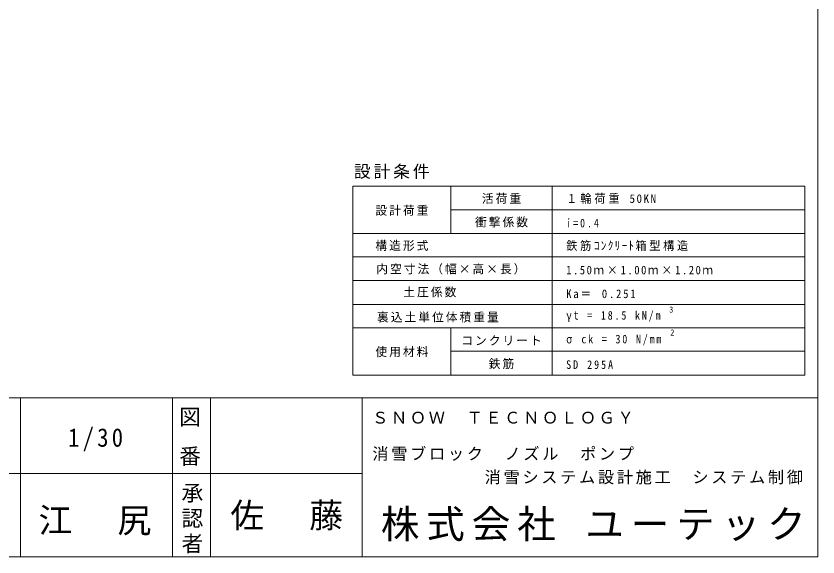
# Model space of a CAD drawing. Units: millimetres on the paper, enlarged 30 times. Extents: x -6164 to 5771, y -4092 to 4364.
# Drawn here: x 2920 to 5771, y -4092 to -2167 of the extents above; entities that cross this region are included whole.
import ezdxf
from ezdxf.enums import TextEntityAlignment as Align

# ---------------------------------------------------------------- set-up
doc = ezdxf.new("R2010")
doc.units = ezdxf.units.MM
doc.header["$LTSCALE"] = 30
doc.layers.add('1-0', color=7, linetype='Continuous', lineweight=9)
doc.styles.add('@ＭＳ ゴシック', font='')
doc.styles.add('ＭＳ ゴシック', font='')
doc.styles.get('@ＭＳ ゴシック').set_extended_font_data('@MS Gothic')
doc.styles.get('ＭＳ ゴシック').set_extended_font_data('MS Gothic')

msp = doc.modelspace()

# ---------------------------------------------------------------- linework, layer by layer
at = {"layer": '1-0', "color": 5}
for p, q in [((5770.88, -4091.96), (5770.88, 4364)), ((-6164.46, -4091.96), (5770.88, -4091.96))]:
    msp.add_line(p, q, dxfattribs=at)
at = {"layer": '1-0'}
for p, q in [((4117.74, -2772.06), (5724.68, -2772.06)), ((4117.74, -2772.06), (4117.74, -3444.56)), ((4465.92, -2772.06), (4465.92, -2940.19)), ((4826.05, -2772.06), (4826.05, -3444.56)), ((5724.68, -2772.06), (5724.68, -3444.56)), ((4465.92, -2856.62), (5724.68, -2856.62)), ((4117.74, -2940.19), (5664.68, -2940.19)), ((4465.92, -2940.19), (5724.68, -2940.19)), ((4117.74, -3023.75), (5724.68, -3023.75)), ((4117.74, -3107.32), (5724.68, -3107.32)), ((4117.74, -3192.87), (5724.68, -3192.87)), ((4117.74, -3276.44), (5724.68, -3276.44)), ((4465.92, -3276.44), (4465.92, -3444.56)), ((4465.92, -3360), (5724.68, -3360)), ((4117.74, -3444.56), (5724.68, -3444.56))]:
    msp.add_line(p, q, dxfattribs=at)
at = {"layer": '1-0', "color": 2}
for p, q in [((355.88, -3524.96), (5770.88, -3524.96)), ((2935.88, -3524.96), (2935.88, -4091.96)), ((3475.88, -3524.96), (3475.88, -4091.96)), ((3610.88, -3524.96), (3610.88, -4091.96)), ((4150.88, -4091.96), (4150.88, -3524.96)), ((5770.88, -3524.96), (5770.88, -4091.96)), ((2125.88, -3794.96), (4150.88, -3794.96)), ((505.88, -4091.96), (5770.88, -4091.96))]:
    msp.add_line(p, q, dxfattribs=at)

# ---------------------------------------------------------------- texts
at = {"layer": '1-0', "style": 'ＭＳ ゴシック', "width": 0.8}
for s, p in [('3', (5242.21, -3228.7)), ('2', (5246.2, -3310.3))]:
    msp.add_text(s, height=21.88, dxfattribs=at).set_placement(p, align=Align.BOTTOM_LEFT)
at = {"layer": '1-0', "attachment_point": 7, "style": 'ＭＳ ゴシック'}
for s, insert, char_height in [('\\T1.17;設計条件', (4121.18, -2746.37), 43.76), ('\\T1.17;活荷重', (4576.21, -2835.23), 30.63), ('\\T1.26;\\W0.95;１輪荷重\\~50KN\\~', (4875.9, -2835.23), 30.63), ('\\T1.17;設計荷重', (4197.61, -2877.51), 30.63), ('\\T1.17;衝撃係数', (4551.77, -2919.3), 30.63), ('\\T1.39;\\W0.85;i=0.4', (4875.9, -2919.3), 30.63), ('\\T1.17;構造形式', (4197.61, -3002.86), 30.63), ('\\T1.24;\\W0.95;鉄筋ｺﾝｸﾘｰﾄ箱型構造', (4875.9, -3002.86), 30.63), ('\\T1.17;内空寸法（幅×高×長）', (4200.61, -3086.43), 30.63), ('\\T1.29;\\W0.9;1.50ｍ×1.00ｍ×1.20ｍ', (4875.9, -3086.43), 30.63), ('\\T1.17;土圧係数', (4296.76, -3167.91), 30.63), ('\\T1.35;\\W0.9;Ka＝\\~0.251', (4875.9, -3170.98), 30.63), ('\\T1.17;裏込土単位体積重量', (4203.28, -3257.51), 30.63), ('\\T1.37;\\W0.85;γt\\~=\\~18.5\\~kN/m', (4875.9, -3255.54), 30.63), ('\\T1.17;コンクリート', (4502.88, -3339.11), 30.63), ('\\T1.37;\\W0.85;σ\\~ck\\~=\\~30\\~N/mm', (4875.9, -3339.11), 30.63), ('\\T1.17;使用材料', (4197.61, -3380.89), 30.63), ('\\T1.17;鉄筋', (4600.21, -3423.56), 30.63), ('\\T1.4;\\W0.85;SD\\~295A', (4875.9, -3423.17), 30.63), ('\\T1.17;ＳＮＯＷ\u3000ＴＥＣＮＯＬＯＧＹ', (4185.99, -3617.84), 42.06), ('\\T1.28;\\W0.9;1/30', (3105, -3715.77), 65.98), ('\\T1.17;消雪ブロック\u3000ノズル\u3000ポンプ\u3000', (4186.85, -3750.12), 42.06), ('\\T1.17;消雪システム設計施工\u3000システム制御', (4586.12, -3833.54), 42.06), ('\\T1.17;佐\u3000藤', (3681.91, -3997.59), 87.98), ('\\T1.17;江\u3000尻', (2999.76, -4015.07), 87.98), ('\\T1.18;株式会社\\~ユーテック', (4216.85, -4036.31), 100.4)]:
    msp.add_mtext(s, dxfattribs=dict(at, insert=insert, char_height=char_height))
at = {"layer": '1-0', "char_height": 56.52, "attachment_point": 7, "rotation": 270, "style": '@ＭＳ ゴシック'}
for s, insert in [('\\T1.21;図\\~番', (3502.75, -3553.89)), ('\\T1.17;承認者', (3510.49, -3824.28))]:
    msp.add_mtext(s, dxfattribs=dict(at, insert=insert))

doc.saveas('drawing.dxf')
